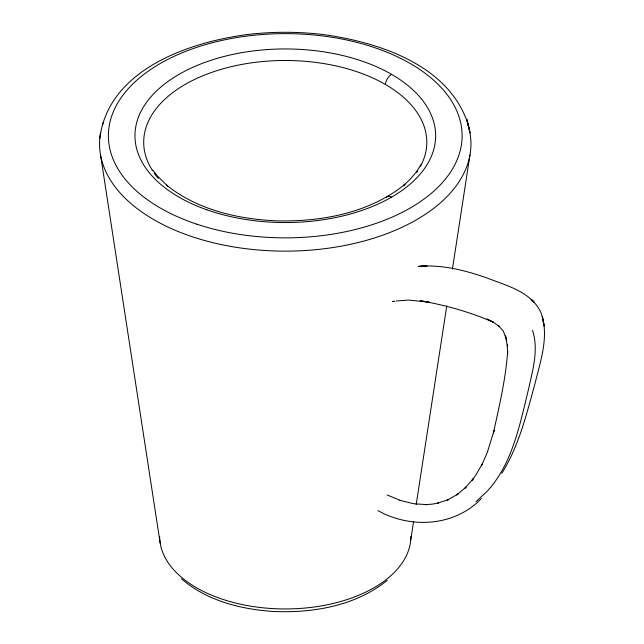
<?xml version="1.0" encoding="UTF-8"?>
<svg xmlns="http://www.w3.org/2000/svg" width="644" height="644" viewBox="0 0 644 644"><rect width="100%" height="100%" fill="white"/><g stroke="black" fill="none" stroke-linecap="round" stroke-linejoin="round"><path stroke-width="0.97" d="M99.804 138.371C108.345 69.681 188.974 42.045 248.037 34.454L248.681 34.374C272.967 31.596 297.544 31.596 321.831 34.374L322.475 34.454C380.282 42.206 453.714 66.517 469.709 130.104M410.671 540.405L413.585 521.511M416.185 504.598L446.783 305.803M452.426 269.095L469.959 154.995M501.789 473.38C518.951 445.946 526.599 414.084 535.084 383.22C540.662 360.495 549.469 335.58 540.888 312.509C531.292 291.668 506.611 285.686 487.065 278.015C465.258 270.343 442.203 264.475 418.906 266.302M421.257 164.204L416.33 171.964L410.389 179.048L403.305 185.778L404.987 184.273C369.229 213.18 321.372 221.939 276.421 220.852C237.596 219.113 197.193 209.767 166.337 184.957L168.012 186.462L157.176 175.748L152.845 170.072M481.301 498.561C454.777 526.478 410.558 528.998 377.956 510.611M475.988 501.676L487.419 491.002A284.149 164.051 60 0 0 502.851 469.194C516.319 444.231 521.898 416.105 528.627 388.823C532.757 369.817 538.835 349.491 532.524 330.3M387.245 580.325C355.649 606.02 312.944 613.185 273.233 611.462C240.647 609.256 206.724 600.723 181.576 578.843M396.012 301.006L408.505 300.072L429.21 302.157L420.17 300.756C445.27 305.039 470.096 312.107 493.473 322.193L486.864 319.038L493.151 322.193L499.728 326.661L498.255 325.47L503.294 331.04L506.707 340.249L505.459 335.605L507.424 346.392L507.351 344.918L507.553 354.498L507.681 351.431C505.693 379.01 499.293 406.09 493.385 433.042L494.069 430.425L487.323 452.402L481.454 465.813L482.541 463.559L475.763 475.167L471.891 480.577L473.243 478.717L464.646 488.466L466.127 487.017L456.685 494.938L458.166 493.908L447.21 500.195L448.683 499.511L436.89 503.431L438.379 503.069L432.1 504.155L425.636 504.63L427.02 504.638L413.601 503.729L399.61 500.251M420.331 266.342L427.157 265.972M418.326 266.407L424.235 266.133M400.657 500.557L387.141 494.97M531.276 299.436L534.142 302.278L531.22 299.38M100.553 154.995L160.171 543.045M469.404 130.112A185.697 107.21 0 0 1 287.643 251.128A185.697 107.21 0 0 1 100.553 132.849M102.299 125.564A185.697 107.21 0 0 1 103.177 122.851M467.335 122.851A185.697 107.21 0 0 1 468.212 125.564M158.352 178.42A141.551 81.724 0 0 1 154.206 173.099M152.628 170.773A141.551 81.724 0 0 1 208.728 73.464A141.551 81.724 0 0 1 385.345 84.42A8.903 5.136 -60 0 1 391.6 74.35M385.329 84.436A141.503 81.691 0 0 1 420.395 166.49M417.698 171.022A141.503 81.691 0 0 1 416.845 172.302M386.255 197.491A8.903 5.136 60 0 1 391.6 197.153M410.864 536.436A125.604 72.514 0 0 1 285.26 608.95A125.604 72.514 0 0 1 159.648 536.436M394.217 301.239L392.542 301.569L394.273 301.287M542.546 317.428L542.304 316.446L544.164 326.033L542.546 317.428M468.727 127.367L466.82 119.309L469.959 132.849L468.727 127.367M196.823 224.184A176.867 102.114 0 0 0 462.118 135.755A176.867 102.114 0 0 0 196.823 47.318A176.867 102.114 0 0 0 196.823 224.184M206.869 209.807A150.342 86.803 0 0 0 435.594 137.937A150.342 86.803 0 0 0 213.422 59.514A150.342 86.803 0 0 0 206.869 209.807"/></g></svg>
